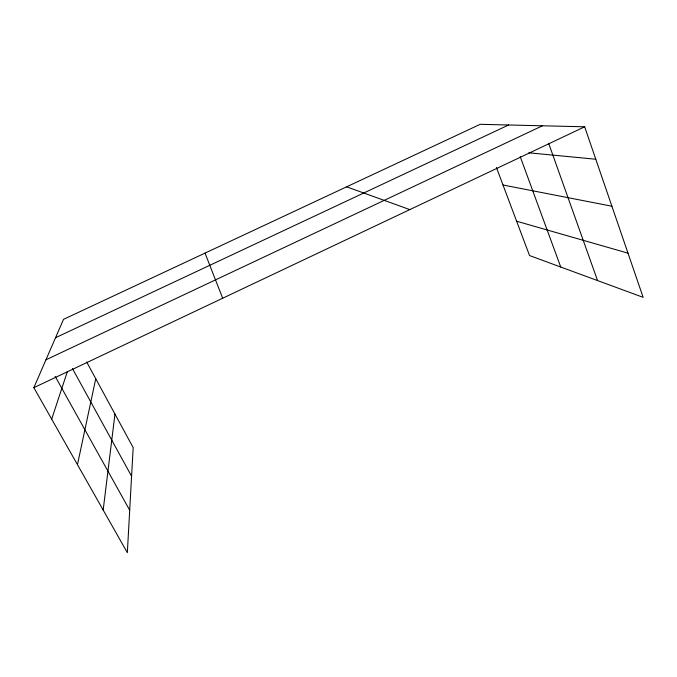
<?xml version="1.0" encoding="UTF-8"?>
<svg xmlns="http://www.w3.org/2000/svg" width="677" height="677" viewBox="0 0 677 677"><rect width="100%" height="100%" fill="white"/><g stroke="black" fill="none" stroke-linecap="round" stroke-linejoin="round"><path stroke-width="1.02" d="M103.175 510.026L114.963 414.104M77.466 464.65L95.753 378.722M51.68 419.139L67.319 371.749M86.698 362.051L133.174 447.615L127.335 552.686L33.85 387.667L63.503 319.358L480.179 124.314L584.666 126.794L643.15 297.347L529.532 255.551L496.419 167.49M33.85 387.667L584.666 126.794M45.943 359.809L542.412 125.795M55.514 337.747L508.605 124.991M528.872 152.807L595.785 159.239M503.003 184.999L611.898 206.223M516.619 221.218L627.994 253.156M346.632 186.827L409.822 209.599M55.175 376.387L129.696 510.213M72.388 368.457L131.583 476.21M205.021 253.113L222.682 298.235M520.232 156.675L560.742 267.034M548.675 143.38L597.571 280.583"/></g></svg>
